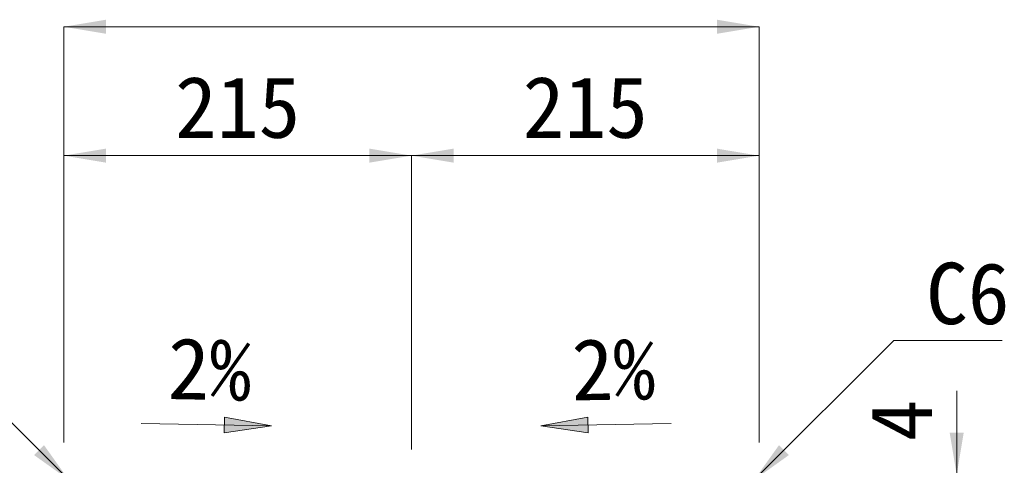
# Model space of a CAD drawing. Units: millimetres at full size, sheet at 1:40. Extents: x 69750 to 116230, y -28801 to 513.
# Drawn here: x 87340 to 87950, y -24995 to -24720 of the extents above; entities that cross this region are included whole.
import ezdxf
from ezdxf.enums import TextEntityAlignment as Align

# ---------------------------------------------------------------- set-up
doc = ezdxf.new("R2010")
doc.units = ezdxf.units.MM
doc.header["$LTSCALE"] = 40
doc.layers.add('寸法線', color=7, linetype='Continuous', lineweight=9)
doc.layers.add('引出線', color=4, linetype='Continuous', lineweight=9)
doc.styles.add('ＭＳ ゴシック', font='')
doc.styles.get('ＭＳ ゴシック').set_extended_font_data('MS Gothic')

# ---------------------------------------------------------------- blocks, each defined once
blk = doc.blocks.new('filled_arrow')
at = {"color": 0, "linetype": 'Continuous', "lineweight": -2}
blk.add_solid([(7.5, 1.25), (0, 0), (7.5, -1.25)], dxfattribs=at)

msp = doc.modelspace()

# ---------------------------------------------------------------- hatches: boundary and pattern name
at = {"layer": '引出線'}
for points in [[(87466.66, -24965.22), (87466.47, -24974.97), (87495.81, -24970.68)], [(87691.42, -24965.22), (87691.62, -24974.97), (87662.28, -24970.68)]]:
    msp.add_hatch(color=256, dxfattribs=at).paths.add_polyline_path(points)

# ---------------------------------------------------------------- linework, layer by layer
at = {"layer": '寸法線'}
for p, q in [((87367.32, -24723.86), (87797.33, -24723.86)), ((87367.32, -24980.95), (87367.32, -24723.86)), ((87797.33, -24980.95), (87797.33, -24723.86)), ((87367.33, -24803.57), (87582.33, -24803.57)), ((87367.33, -24980.95), (87367.33, -24803.57)), ((87582.33, -24985.25), (87582.33, -24803.57)), ((87582.33, -24803.57), (87797.33, -24803.57)), ((87582.33, -24985.25), (87582.33, -24803.57)), ((87797.33, -24980.95), (87797.33, -24803.57)), ((87919.56, -25057.25), (87919.56, -24948.95))]:
    msp.add_line(p, q, dxfattribs=at)
at = {"layer": '引出線', "lineweight": 13}
for p, q in [((87415.07, -24969.07), (87495.81, -24970.68)), ((87743.01, -24969.07), (87662.27, -24970.68))]:
    msp.add_line(p, q, dxfattribs=at)
at = {"layer": '引出線'}
for points in [[(87370.33, -25004.01), (87278.83, -24912.51), (87211.72, -24912.51)], [(87794.32, -25004.01), (87880.57, -24917.77), (87947.68, -24917.77)]]:
    msp.add_lwpolyline(points, dxfattribs=at)
at = {"layer": '引出線', "lineweight": 13}
for points in [[(87466.66, -24965.22), (87466.47, -24974.97), (87495.81, -24970.68)], [(87691.42, -24965.22), (87691.62, -24974.97), (87662.28, -24970.68)]]:
    msp.add_lwpolyline(points, close=True, dxfattribs=at)

# ---------------------------------------------------------------- block references
at = {"layer": '寸法線', "xscale": 3.47, "yscale": 3.47}
for p in [(87367.32, -24723.86), (87367.33, -24803.57), (87582.33, -24803.57)]:
    msp.add_blockref('filled_arrow', p, dxfattribs=at)
for p, rotation in [((87797.33, -24723.86), 180), ((87582.33, -24803.57), 180), ((87797.33, -24803.57), 180), ((87919.56, -25000.95), 90)]:
    msp.add_blockref('filled_arrow', p, dxfattribs=dict(at, rotation=rotation))
at = {"layer": '引出線', "xscale": 3.47, "yscale": 3.47}
for p, rotation in [((87370.33, -25004.01), 135), ((87794.32, -25004.01), 45)]:
    msp.add_blockref('filled_arrow', p, dxfattribs=dict(at, rotation=rotation))

# ---------------------------------------------------------------- texts
at = {"layer": '寸法線', "style": 'ＭＳ ゴシック'}
for p in [(87474.83, -24773.57), (87689.83, -24773.57)]:
    msp.add_text('215', height=37.98, dxfattribs=at).set_placement(p, align=Align.MIDDLE_CENTER)
msp.add_text('4', height=37.98, rotation=90, dxfattribs=at).set_placement((87885.21, -24967.27), align=Align.MIDDLE_CENTER)
at = {"layer": '引出線', "style": 'ＭＳ ゴシック'}
msp.add_text('C6', height=37.98, dxfattribs=at).set_placement((87900.57, -24869.77), align=Align.TOP_LEFT)
for rotation, p in [(359, (87457.45, -24935.5)), (1, (87707.2, -24935.5))]:
    msp.add_text('2%', height=37.98, rotation=rotation, dxfattribs=at).set_placement(p, align=Align.MIDDLE_CENTER)

doc.saveas('drawing.dxf')
